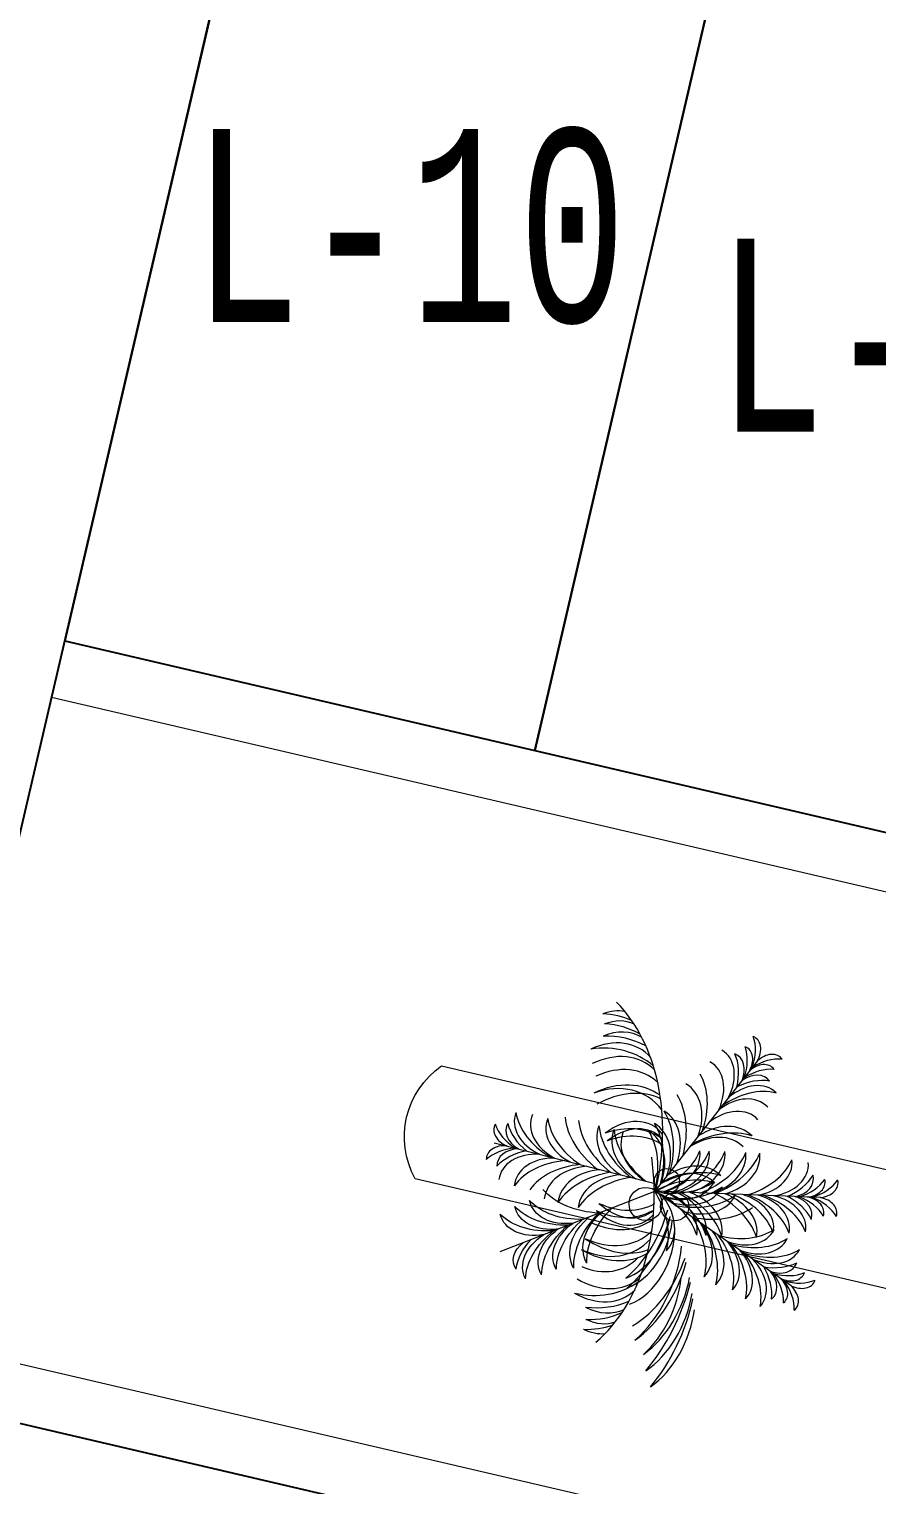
# Model space of a CAD drawing. Header units: millimetres. Extents: x 474016 to 477875, y 2288607 to 2292200.
# Drawn here: x 474187.81 to 474209.76, y 2289543.2 to 2289580.88 of the extents above; entities that cross this region are included whole.
import ezdxf
from ezdxf.enums import TextEntityAlignment as Align

# ---------------------------------------------------------------- set-up
doc = ezdxf.new("R2010")
doc.units = ezdxf.units.MM
doc.header["$LTSCALE"] = 50
for name, color, linetype, lineweight in [('BANQUETA', 251, 'Continuous', 5), ('JARDIN-HP', 64, 'Continuous', 5), ('JARDINES', 98, 'Continuous', 13), ('LOTES', 6, 'Continuous', 15), ('MANZANAS', 4, 'Continuous', 15)]:
    doc.layers.add(name, color=color, linetype=linetype, lineweight=lineweight)
for name, color, linetype in [('CVL_LOTIF', 1, 'Continuous'), ('POLIG. FISICO-TOPOGRAF', 194, 'Continuous'), ('POLIGONALGRAL', 7, 'Continuous')]:
    doc.layers.add(name, color=color, linetype=linetype)
doc.layers.add('MZ Y LT', color=7, linetype='Continuous', lineweight=13, true_color=0x0d2bf2)
doc.styles.add('MONOTXT4', font='MONOTXT4.shx', dxfattribs={"width": 0.55})

# ---------------------------------------------------------------- blocks, each defined once
blk = doc.blocks.new('A$C41BB26E9')
at = {"color": 0}
for p in [(1.999, 1.925), (3.251, -3.539)]:
    blk.add_line(p, (2.054, -0.938), dxfattribs=at)
at = {"color": 56}
for p, q in [((3.546, 1.506), (2.054, -0.938)), ((-0.293, 0.701), (2.054, -0.938)), ((1.382, -3.752), (1.923, -0.941))]:
    blk.add_line(p, q, dxfattribs=at)
for centre, radius in [((2.303, -0.578), 0.243), ((1.869, -0.738), 0.217), ((2.284, -1.082), 0.287)]:
    blk.add_circle(centre, radius)
at = {"color": 56, "true_color": 0x7a7a00}
for centre, major_axis, ratio, start_param, end_param in [((1.739, 1.845), (-0.007, 0.369), 0.723404, -1.366779, 0.20531), ((1.417, 1.375), (-0.018, 0.909), 0.723404, -1.121531, -0.433471), ((2.262, 1.855), (-0.007, 0.369), 0.723404, -0.20531, 1.366779), ((2.602, 1.398), (-0.018, 0.909), 0.723404, 0.433471, 1.121531), ((2.266, 1.63), (-0.007, 0.369), 0.723404, -0.20531, 1.366779), ((1.695, 1.314), (-0.009, 0.47), 0.723404, -1.190837, 0.194817), ((1.346, 0.731), (-0.022, 1.114), 0.723404, -0.994705, -0.373636), ((1.743, 1.62), (-0.007, 0.369), 0.723404, -1.366779, 0.20531), ((1.421, 1.15), (-0.018, 0.909), 0.723404, -1.121531, -0.433471), ((2.606, 1.173), (-0.018, 0.909), 0.723404, 0.433471, 1.121531), ((2.326, 1.326), (-0.009, 0.47), 0.723404, -0.194817, 1.190837), ((2.697, 0.758), (-0.022, 1.114), 0.723404, 0.373636, 0.994705), ((2.76, 1.355), (0.473, 0.776), 0.723404, -1.121531, -0.433471), ((3.283, 1.579), (0.192, 0.315), 0.723404, -1.366779, 0.20531), ((1.473, 0.902), (-0.015, 0.782), 0.723404, -1.305586, 0.091225), ((2.564, 0.923), (-0.015, 0.782), 0.723404, -0.091225, 1.305586), ((2.925, 0.425), (-0.026, 1.348), 0.723404, 0.312027, 1.166602), ((2.552, 0.926), (0.407, 0.667), 0.723404, -1.305586, 0.091225), ((1.99, 0.678), (0.702, 1.151), 0.723404, -1.166602, -0.312027), ((2.961, 1.155), (0.245, 0.401), 0.723404, -1.190837, 0.194817), ((2.354, 0.85), (0.58, 0.951), 0.723404, -0.994705, -0.373636), ((3.166, 1.386), (0.192, 0.315), 0.723404, -1.366779, 0.20531), ((2.642, 1.163), (0.473, 0.776), 0.723404, -1.121531, -0.433471), ((3.771, 0.738), (0.473, 0.776), 0.723404, 0.433471, 1.121531), ((3.73, 1.306), (0.192, 0.315), 0.723404, -0.20531, 1.366779), ((1.457, 0.572), (-0.016, 0.83), 0.723404, -1.24346, 0.110756), ((1.116, 0.031), (-0.027, 1.414), 0.723404, -1.115718, -0.281779), ((2.593, 0.594), (-0.016, 0.83), 0.723404, -0.110756, 1.24346), ((2.954, 0.066), (-0.027, 1.414), 0.723404, 0.281779, 1.115718), ((2.361, 0.656), (0.432, 0.708), 0.723404, -1.24346, 0.110756), ((1.784, 0.383), (0.737, 1.208), 0.723404, -1.115718, -0.281779), ((3.5, 0.826), (0.245, 0.401), 0.723404, -0.194817, 1.190837), ((3.654, 0.546), (0.473, 0.776), 0.723404, 0.433471, 1.121531), ((3.613, 1.114), (0.192, 0.315), 0.723404, -0.20531, 1.366779), ((-0.082, 0.873), (-0.303, 0.211), 0.723404, -0.20531, 1.366779), ((0.487, 0.878), (-0.745, 0.52), 0.723404, 0.433471, 1.121531), ((0.849, 0.569), (-0.641, 0.447), 0.723404, -0.091225, 1.305586), ((1.464, 0.568), (-1.105, 0.772), 0.723404, 0.312027, 1.166602), ((2.599, 0.32), (-0.016, 0.83), 0.723404, -0.110756, 1.24346), ((2.96, -0.208), (-0.027, 1.414), 0.723404, 0.281779, 1.115718), ((2.219, 0.422), (0.432, 0.708), 0.723404, -1.24346, 0.110756), ((1.641, 0.149), (0.737, 1.208), 0.723404, -1.115718, -0.281779), ((3.521, -0.256), (0.702, 1.151), 0.723404, 0.312027, 1.166602), ((3.484, 0.358), (0.407, 0.667), 0.723404, -0.091225, 1.305586), ((3.508, 0.147), (0.58, 0.951), 0.723404, 0.373636, 0.994705), ((-0.382, 0.443), (-0.303, 0.211), 0.723404, -1.366779, 0.20531), ((0.102, 0.744), (-0.303, 0.211), 0.723404, -0.20531, 1.366779), ((0.672, 0.75), (-0.745, 0.52), 0.723404, 0.433471, 1.121531), ((0.383, 0.614), (-0.385, 0.269), 0.723404, -0.194817, 1.190837), ((1.061, 0.579), (-0.913, 0.638), 0.723404, 0.373636, 0.994705), ((1.133, 0.399), (-0.68, 0.475), 0.723404, -0.110756, 1.24346), ((1.357, 0.242), (-0.68, 0.475), 0.723404, -0.110756, 1.24346), ((1.38, -0.167), (-0.02, 1.008), 0.723404, -1.13012, 0.094138), ((1.008, -0.803), (-0.033, 1.69), 0.723404, -1.023266, -0.261161), ((2.699, -0.141), (-0.02, 1.008), 0.723404, -0.094138, 1.13012), ((3.095, -0.763), (-0.033, 1.69), 0.723404, 0.261161, 1.023266), ((1.118, -0.469), (0.88, 1.443), 0.723404, -1.023266, -0.261161), ((3.353, -0.575), (0.737, 1.208), 0.723404, 0.281779, 1.115718), ((3.332, 0.064), (0.432, 0.708), 0.723404, -0.110756, 1.24346), ((-0.191, -0.093), (-0.745, 0.52), 0.723404, -1.121531, -0.433471), ((-0.197, 0.314), (-0.303, 0.211), 0.723404, -1.366779, 0.20531), ((-0.006, -0.222), (-0.745, 0.52), 0.723404, -1.121531, -0.433471), ((0.022, 0.096), (-0.385, 0.269), 0.723404, -1.190837, 0.194817), ((1.789, 0.052), (-0.827, 0.577), 0.723404, -0.094138, 1.13012), ((2.525, 0.007), (-1.386, 0.967), 0.723404, 0.261161, 1.023266), ((1.988, -0.087), (-0.827, 0.577), 0.723404, -0.094138, 1.13012), ((1.385, -0.41), (-0.02, 1.008), 0.723404, -1.13012, 0.094138), ((1.013, -1.046), (-0.033, 1.69), 0.723404, -1.023266, -0.261161), ((3.21, -0.808), (0.737, 1.208), 0.723404, 0.281779, 1.115718), ((3.189, -0.169), (0.432, 0.708), 0.723404, -0.110756, 1.24346), ((0.224, -0.326), (-0.641, 0.447), 0.723404, -1.305586, 0.091225), ((0.288, -0.529), (-0.913, 0.638), 0.723404, -0.994705, -0.373636), ((1.391, -0.77), (-0.02, 1.008), 0.723404, -1.13012, 0.094138), ((2.71, -0.744), (-0.02, 1.008), 0.723404, -0.094138, 1.13012), ((3.107, -1.365), (-0.033, 1.69), 0.723404, 0.261161, 1.023266), ((1.586, -0.44), (0.525, 0.861), 0.723404, -1.13012, 0.094138), ((0.93, -0.777), (0.88, 1.443), 0.723404, -1.023266, -0.261161), ((3.026, -1.349), (0.88, 1.443), 0.723404, 0.261161, 1.023266), ((3.026, -0.612), (0.525, 0.861), 0.723404, -0.094138, 1.13012), ((0.482, -0.534), (-0.68, 0.475), 0.723404, -1.24346, 0.110756), ((1.02, -1.406), (-0.033, 1.69), 0.723404, -1.023266, -0.261161), ((1.397, -1.04), (-0.02, 1.008), 0.723404, -1.13012, 0.094138), ((2.505, -0.448), (-0.827, 0.577), 0.723404, -0.094138, 1.13012), ((3.24, -0.493), (-1.386, 0.967), 0.723404, 0.261161, 1.023266), ((2.638, -0.541), (-0.827, 0.577), 0.723404, -0.094138, 1.13012), ((3.373, -0.586), (-1.386, 0.967), 0.723404, 0.261161, 1.023266), ((1.361, -0.809), (0.525, 0.861), 0.723404, -1.13012, 0.094138), ((0.705, -1.146), (0.88, 1.443), 0.723404, -1.023266, -0.261161), ((1.445, -0.67), (0.525, 0.861), 0.723404, -1.13012, 0.094138), ((0.79, -1.007), (0.88, 1.443), 0.723404, -1.023266, -0.261161), ((2.716, -1.014), (-0.02, 1.008), 0.723404, -0.094138, 1.13012), ((2.9, -1.556), (0.88, 1.443), 0.723404, 0.261161, 1.023266), ((2.9, -0.819), (0.525, 0.861), 0.723404, -0.094138, 1.13012), ((0.944, -1.284), (-1.16, 0.81), 0.723404, -1.115718, -0.281779), ((1.034, -1.03), (-0.827, 0.577), 0.723404, -1.13012, 0.094138), ((1.025, -1.676), (-0.033, 1.69), 0.723404, -1.023266, -0.261161), ((1.4, -1.202), (-0.02, 1.008), 0.723404, -1.13012, 0.094138), ((1.028, -1.838), (-0.033, 1.69), 0.723404, -1.023266, -0.261161), ((3.112, -1.635), (-0.033, 1.69), 0.723404, 0.261161, 1.023266), ((2.719, -1.176), (-0.02, 1.008), 0.723404, -0.094138, 1.13012), ((3.115, -1.797), (-0.033, 1.69), 0.723404, 0.261161, 1.023266), ((3.47, -1.48), (-1.656, 0.402), 0.714286, 3.88992, 4.86288), ((3.29, -2.282), (-2.814, 0.683), 0.714286, 4.170125, 4.780311), ((3.78, -1.381), (-1.599, 0.388), 0.714286, 3.86745, 4.883323), ((3.704, -2.103), (-2.624, 0.637), 0.714286, 4.179349, 4.820469), ((4.122, -1.283), (-1.534, 0.372), 0.714286, 3.888492, 4.926001), ((1.528, -1.375), (-0.827, 0.577), 0.723404, -1.13012, 0.094138), ((2.487, -1.496), (0.525, 0.861), 0.723404, -0.094138, 1.13012), ((3.161, -1.824), (-1.864, 0.452), 0.714286, 3.982805, 4.982914), ((2.716, -1.653), (-1.879, 0.456), 0.714286, 3.806569, 4.639337), ((3.658, -1.569), (-1.56, 0.378), 0.714286, 4.003422, 4.972752), ((1.824, -2.05), (-1.386, 0.967), 0.723404, -1.023266, -0.261161), ((1.883, -1.622), (-0.827, 0.577), 0.723404, -1.13012, 0.094138), ((2.487, -2.233), (0.88, 1.443), 0.723404, 0.261161, 1.023266), ((2.098, -2.039), (-1.864, 0.452), 0.714286, 3.982805, 4.744909), ((2.508, -1.48), (-1.112, 0.27), 0.714286, 3.627505, 4.912474), ((2.265, -2.005), (-1.864, 0.452), 0.714286, 3.982805, 4.744909), ((2.675, -1.447), (-1.112, 0.27), 0.714286, 3.627505, 4.993486), ((2.952, -1.39), (-1.112, 0.27), 0.714286, 3.627505, 5.149011), ((1.939, -1.971), (-1.507, 0.812), 0.72, -0.270525, 0.729584), ((2.016, -1.667), (-1.52, 0.819), 0.72, 0.073052, 0.90582), ((1.834, -1.504), (-0.899, 0.484), 0.72, -0.281097, 1.084884), ((2.046, -2.205), (-1.386, 0.967), 0.723404, -1.023266, -0.261161), ((1.96, -1.46), (-0.899, 0.484), 0.72, -0.200085, 1.084884), ((2.619, -1.732), (-1.507, 0.812), 0.72, -0.03252, 0.729584), ((2.178, -2.298), (-1.386, 0.967), 0.723404, -1.023266, -0.261161), ((2.745, -1.688), (-1.507, 0.812), 0.72, -0.03252, 0.729584), ((0.804, -1.812), (1.484, 0.855), 0.72, -0.729584, 0.03252), ((1.582, -1.562), (0.885, 0.51), 0.72, -1.084884, 0.200085), ((0.931, -1.853), (1.484, 0.855), 0.72, -0.729584, 0.03252), ((1.71, -1.602), (0.885, 0.51), 0.72, -1.084884, 0.281097), ((1.144, -1.921), (1.484, 0.855), 0.72, -0.729584, 0.12698), ((1.426, -2.011), (1.484, 0.855), 0.72, -0.729584, 0.213498), ((1.617, -2.072), (1.484, 0.855), 0.72, -0.729584, 0.270525), ((1.531, -1.771), (1.496, 0.862), 0.72, -0.90582, -0.073052), ((1.643, -1.929), (1.52, 0.876), 0.72, -0.831119, 0.049618), ((1.981, -2.43), (-2.379, 1.282), 0.72, 0.051792, 0.431948), ((0.867, -1.982), (-1.241, 0.668), 0.72, -0.213612, 0.823897), ((1.917, -2.392), (-2.123, 1.143), 0.72, -0.10808, 0.53304), ((1.154, -1.911), (-1.293, 0.697), 0.72, -0.170934, 0.844939), ((1.033, -0.039), (0.319, 1.659), 0.723404, 3.402754, 4.164858), ((1.322, -0.57), (0.19, 0.99), 0.723404, 3.047455, 4.271712), ((2.401, -1.99), (1.273, 0.733), 0.72, -0.844939, 0.170934), ((1.652, -2.492), (2.089, 1.203), 0.72, -0.53304, 0.10808), ((2.69, -2.053), (1.221, 0.704), 0.72, -0.823897, 0.213612), ((0.097, -1.885), (-0.877, 0.472), 0.72, 0.078285, 0.75224), ((1.482, -2.459), (-2.105, 1.134), 0.72, 0.016555, 0.382187), ((0.429, -1.859), (-1.012, 0.545), 0.72, 0.006837, 0.780102), ((0.982, -0.304), (0.319, 1.659), 0.723404, 3.402754, 4.164858), ((1.292, -0.729), (0.19, 0.99), 0.723404, 3.047455, 4.271712), ((3.032, -0.698), (0.319, 1.659), 0.723404, 2.118327, 2.880431), ((1.589, -2.532), (2.342, 1.349), 0.72, -0.431948, -0.051792), ((3.123, -1.917), (0.996, 0.574), 0.72, -0.780102, -0.006837), ((2.089, -2.546), (2.072, 1.193), 0.72, -0.382187, -0.016555), ((3.456, -1.934), (0.863, 0.497), 0.72, -0.75224, -0.078285), ((-0.076, -1.922), (-0.877, 0.472), 0.72, 0.267806, 0.75224), ((1.309, -2.496), (-2.105, 1.134), 0.72, 0.093724, 0.382187), ((0.914, -0.658), (0.319, 1.659), 0.723404, 3.402754, 4.164858), ((1.241, -0.994), (0.19, 0.99), 0.723404, 3.047455, 4.271712), ((2.964, -1.052), (0.319, 1.659), 0.723404, 2.118327, 2.880431), ((2.536, -1.243), (0.19, 0.99), 0.723404, 2.011473, 3.235731), ((2.262, -2.578), (2.072, 1.193), 0.72, -0.382187, -0.093724), ((3.63, -1.966), (0.863, 0.497), 0.72, -0.75224, -0.267806), ((0.868, -0.896), (0.319, 1.659), 0.723404, 3.402754, 4.164858), ((2.468, -1.597), (0.19, 0.99), 0.723404, 2.011473, 3.235731), ((0.885, -1.467), (0.267, 1.389), 0.723404, 3.423371, 4.25731), ((2.691, -1.814), (0.267, 1.389), 0.723404, 2.025875, 2.859814), ((2.422, -1.835), (0.19, 0.99), 0.723404, 2.011473, 3.235731), ((1.129, -2.058), (0.157, 0.815), 0.723404, 3.030837, 4.385053), ((1.077, -2.327), (0.157, 0.815), 0.723404, 3.030837, 4.385053), ((2.193, -2.542), (0.157, 0.815), 0.723404, 1.898132, 3.252348), ((2.639, -2.083), (0.267, 1.389), 0.723404, 2.025875, 2.859814), ((0.788, -2.093), (0.255, 1.324), 0.723404, 3.45362, 4.308195), ((1.037, -2.655), (0.148, 0.768), 0.723404, 3.050367, 4.447179), ((2.109, -2.861), (0.148, 0.768), 0.723404, 1.836006, 3.232818), ((0.941, -2.466), (0.21, 1.094), 0.723404, 3.515228, 4.136297), ((2.268, -2.721), (0.21, 1.094), 0.723404, 2.146888, 2.767957), ((0.944, -2.891), (0.172, 0.893), 0.723404, 3.575063, 4.263123), ((2.108, -3.115), (0.172, 0.893), 0.723404, 2.020062, 2.708122), ((1.806, -3.218), (0.089, 0.462), 0.723404, 1.950755, 3.33641), ((1.181, -3.408), (0.07, 0.363), 0.723404, 2.936283, 4.508372), ((1.695, -3.507), (0.07, 0.363), 0.723404, 1.774814, 3.346903)]:
    blk.add_ellipse(centre, major_axis=major_axis, ratio=ratio, start_param=start_param, end_param=end_param, dxfattribs=at)
at = {"color": 0}
for centre, major_axis, ratio, start_param, end_param in [((1.529, -1.844), (-1.386, 0.967), 0.723404, -1.023266, -0.261161), ((1.242, -4.458), (3.82, 2.201), 0.72, 0.180287, 1.122445)]:
    blk.add_ellipse(centre, major_axis=major_axis, ratio=ratio, start_param=start_param, end_param=end_param, dxfattribs=at)
at = {"color": 56}
for centre, major_axis, ratio, start_param, end_param in [((3.011, -1.71), (-1.909, 0.463), 0.714286, 3.88127, 4.762007), ((2.383, -4.345), (-3.881, 2.091), 0.72, -1.122445, -0.180287), ((1.75, -1.53), (-0.827, 0.577), 0.723404, -1.13012, 0.094138), ((1.425, -1.854), (-1.339, 0.721), 0.72, -0.150491, 0.822469), ((1.909, -1.829), (-1.544, 0.832), 0.72, -0.049618, 0.831119), ((2.147, -2.08), (1.242, 0.715), 0.72, -0.708967, 0.260363), ((1.186, -3.099), (0.089, 0.462), 0.723404, 2.946776, 4.33243)]:
    blk.add_ellipse(centre, major_axis=major_axis, ratio=ratio, start_param=start_param, end_param=end_param, dxfattribs=at)
at = {"color": 56, "true_color": 0x7a7a00, "extrusion": (0, 0, -1)}
for centre, major_axis, start_param, end_param in [((2.966, -0.422), (-0.706, 1.535), 3.402754, 4.164858), ((1.171, -1.515), (-0.706, 1.535), 2.118327, 2.880431), ((2.88, -1.154), (-0.421, 0.916), 3.047455, 4.271712), ((3.068, -0.643), (-0.706, 1.535), 3.402754, 4.164858), ((1.517, -1.97), (-0.591, 1.285), 2.025875, 2.859814), ((2.981, -1.375), (-0.421, 0.916), 3.047455, 4.271712), ((3.187, -1.201), (-0.591, 1.285), 3.423371, 4.25731), ((2.059, -2.309), (-0.347, 0.754), 1.898132, 3.252348), ((1.632, -2.219), (-0.591, 1.285), 2.025875, 2.859814), ((3.092, -1.834), (-0.347, 0.754), 3.030837, 4.385053), ((3.302, -1.45), (-0.591, 1.285), 3.423371, 4.25731), ((2.174, -2.557), (-0.347, 0.754), 1.898132, 3.252348), ((1.802, -2.536), (-0.563, 1.225), 1.974991, 2.829566), ((3.206, -2.082), (-0.347, 0.754), 3.030837, 4.385053), ((3.432, -1.787), (-0.563, 1.225), 3.45362, 4.308195), ((2.332, -2.848), (-0.327, 0.71), 1.836006, 3.232818), ((3.324, -2.392), (-0.327, 0.71), 3.050367, 4.447179), ((3.372, -2.185), (-0.465, 1.012), 3.515228, 4.136297), ((3.285, -2.858), (-0.196, 0.427), 2.946776, 4.33243)]:
    blk.add_ellipse(centre, major_axis=major_axis, ratio=0.723404, start_param=start_param, end_param=end_param, dxfattribs=at)

msp = doc.modelspace()

# ---------------------------------------------------------------- linework, layer by layer
msp.add_lwpolyline([(474015.964, 2288823.713), (474235.189, 2289764.407)])
at = {"layer": 'BANQUETA'}
for points in [[(474188.389, 2289563.586), (474310.127, 2289535.216, 0.414214), (474312.528, 2289536.71), (474323.65, 2289584.431, 0.414214), (474322.156, 2289586.833), (474200.418, 2289615.203)], [(474172.501, 2289495.413), (474294.239, 2289467.042, 0.414214), (474296.641, 2289468.536), (474307.762, 2289516.258, 0.414214), (474306.268, 2289518.659), (474184.53, 2289547.03)]]:
    msp.add_lwpolyline(points, format="xyb", dxfattribs=at)
at = {"layer": 'CVL_LOTIF'}
for points in [[(474206.577, 2289586.558), (474194.403, 2289589.395), (474188.729, 2289565.047), (474200.903, 2289562.21)], [(474218.751, 2289583.721), (474206.577, 2289586.558), (474200.903, 2289562.21), (474213.077, 2289559.373)], [(474196.364, 2289542.732), (474184.19, 2289545.569), (474178.516, 2289521.221), (474190.69, 2289518.384)]]:
    msp.add_lwpolyline(points, close=True, dxfattribs=at)
at = {"layer": 'JARDINES'}
msp.add_lwpolyline([(474308.538, 2289528.398, -0.388075), (474307.857, 2289525.477), (474197.806, 2289551.124, -0.386646), (474198.487, 2289554.045)], format="xyb", close=True, dxfattribs=at)
at = {"layer": 'LOTES'}
msp.add_line((474200.903, 2289562.21), (474206.577, 2289586.558), dxfattribs=at)
at = {"layer": 'MANZANAS'}
msp.add_lwpolyline([(474015.964, 2288823.713), (474235.189, 2289764.407), (474345.027, 2290122.777)], dxfattribs=at)
at = {"layer": 'POLIG. FISICO-TOPOGRAF'}
msp.add_lwpolyline([(474142.508, 2288807.157), (474015.964, 2288823.713), (474235.189, 2289764.407), (474514.9, 2290677.025), (474993.885, 2291112.494), (475533.744, 2290888.924), (474404.538, 2289616.523), (474693.544, 2289380.89), (474519.469, 2288757.839), (474392.255, 2288774.482)], dxfattribs=at)
at = {"layer": 'POLIGONALGRAL', "color": 3}
msp.add_lwpolyline([(474015.964, 2288823.713), (474235.189, 2289764.407), (474345.027, 2290122.777), (474674.083, 2289920.248), (474404.538, 2289616.523), (474693.544, 2289380.89), (474519.469, 2288757.839)], close=True, dxfattribs=at)

# ---------------------------------------------------------------- block references
at = {"layer": 'JARDIN-HP', "color": 8, "xscale": 1.499999999826813, "yscale": 1.499999999826813, "zscale": 1.499999999826813, "rotation": 266.6565195172511}
msp.add_blockref('A$C41BB26E9', (474205.592, 2289553.796), dxfattribs=at)

# ---------------------------------------------------------------- texts
at = {"layer": 'MZ Y LT', "lineweight": 13, "style": 'MONOTXT4', "width": 0.65}
for s, p in [('L-10', (474197.653, 2289575.802)), ('L-9', (474209.827, 2289572.965))]:
    msp.add_text(s, height=5, dxfattribs=at).set_placement(p, align=Align.MIDDLE)

doc.saveas('drawing.dxf')
